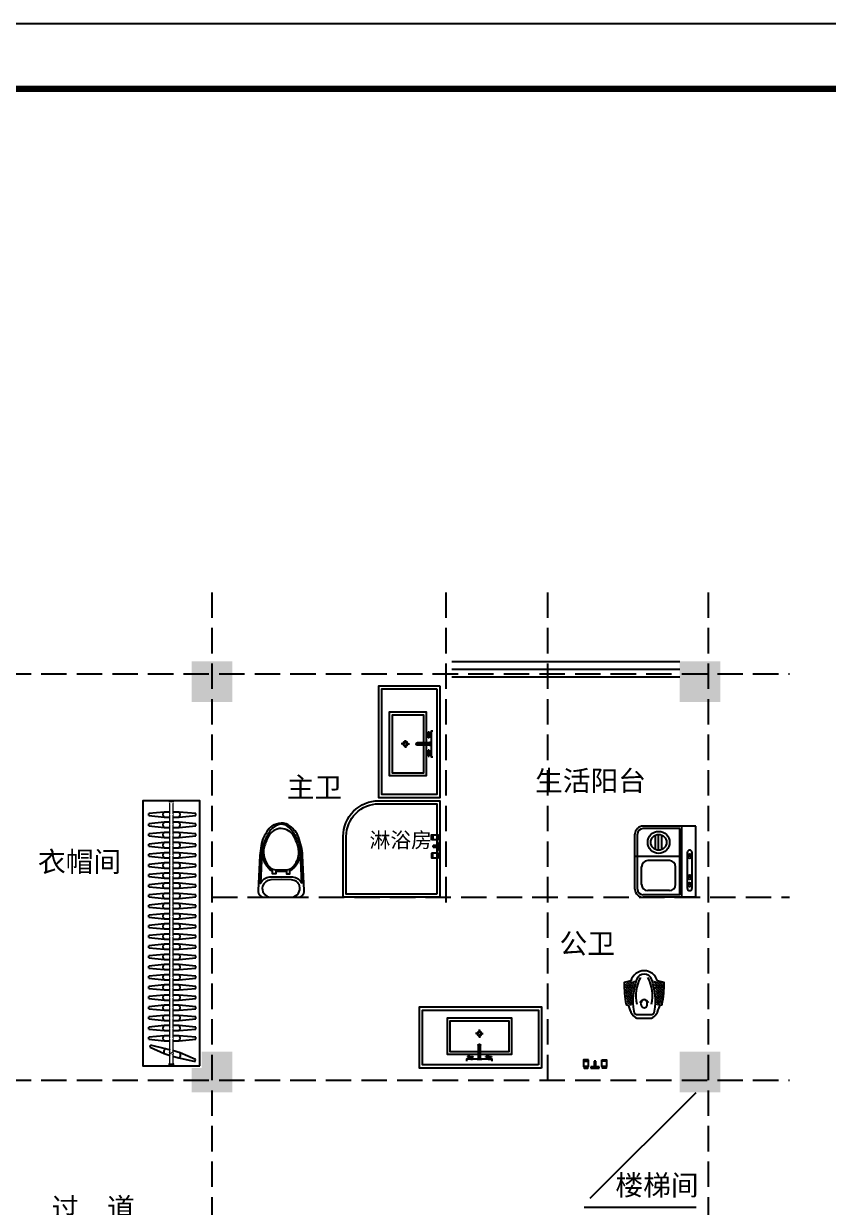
# Model space of a CAD drawing. Header units: millimetres. Extents: x -807114 to 558292, y -468455 to -61603.
# Drawn here: x -197358 to -189445, y -239333 to -227687 of the extents above; entities that cross this region are included whole.
import ezdxf

# ---------------------------------------------------------------- set-up
doc = ezdxf.new("R2010")
doc.units = ezdxf.units.MM
doc.header["$LTSCALE"] = 1000
doc.linetypes.add('DASH', pattern=[0.35, 0.25, -0.1])
for name, color, linetype in [('FF-FIXT', 31, 'Continuous'), ('FF-洁具', 31, 'Continuous'), ('KL截面', 30, 'Continuous'), ('P-UN-FUR_i-固定家私', 45, 'Continuous'), ('PUB_TITLE', 4, 'Continuous'), ('建-楼梯', 2, 'Continuous'), ('建-轴', 1, 'Continuous')]:
    doc.layers.add(name, color=color, linetype=linetype)
doc.styles.add('D', font='simhei.ttf', dxfattribs={"width": 0.75, "height": 7})

# ---------------------------------------------------------------- blocks, each defined once
blk = doc.blocks.new('做成ACAD TuKuai0197')
at = {"linetype": 'Continuous'}
for p, q in [((0, -40), (0, 40)), ((0, 40), (12, 40)), ((12, 40), (12, -40)), ((12, 8), (66, 8)), ((12, -8), (12, 8)), ((66, -8), (66, 8)), ((66, 8), (66, -8)), ((69, 113), (69, 66)), ((12, -40), (0, -40)), ((66, -8), (12, -8)), ((69, -113), (69, -66))]:
    blk.add_line(p, q, dxfattribs=at)
for points in [[(16, 108), (0, 108), (0, 72), (16, 72)], [(80, 66), (80, 113), (16, 113), (16, 66)], [(16, -108), (0, -108), (0, -72), (16, -72)], [(80, -66), (80, -113), (16, -113), (16, -66)]]:
    blk.add_lwpolyline(points, close=True, dxfattribs=at)
blk = doc.blocks.new('A$C1C081837')
at = {"color": 35}
for p, q in [((-27, 115), (-27, 142)), ((-27, 142), (-17, 142)), ((-17, 115), (-17, 142)), ((-280, 10), (-320, 10)), ((-275, 15), (-275, 52)), ((-275, 5), (-275, -32)), ((-270, 10), (-230, 10)), ((-132, 20), (-152, 20)), ((-132, 22), (-146, 22)), ((-132, -3), (-132, 22)), ((-131, 21), (-132, 21)), ((0, 22), (-131, 22)), ((-131, -3), (-131, 22)), ((0, 20), (-131, 20)), ((0, 0), (-131, 0)), ((-27, 115), (-27, 78)), ((-17, 78), (-27, 78)), ((-17, 115), (1, 115)), ((-17, 105), (1, 105)), ((-17, 105), (-17, 78)), ((0, 35), (0, -15)), ((0, 35), (5, 35)), ((5, 35), (5, -15)), ((-132, 0), (-152, 0)), ((-132, -3), (-146, -3)), ((-131, -2), (-132, -2)), ((0, -3), (-131, -3)), ((-27, -95), (-27, -58)), ((-17, -58), (-27, -58)), ((-27, -95), (-27, -122)), ((-27, -122), (-17, -122)), ((-17, -85), (-17, -58)), ((-17, -85), (1, -85)), ((-17, -95), (1, -95)), ((-17, -95), (-17, -122)), ((0, -15), (5, -15))]:
    blk.add_line(p, q, dxfattribs=at)
blk.add_lwpolyline([(-47, 22), (-47, 360), (-447, 360), (-447, -340), (-47, -340), (-47, -3)])
for points in [[(-77, 22), (-77, 330), (-417, 330), (-417, -310), (-77, -310), (-77, -3)], [(5, 105), (5, 135), (1, 135), (1, 115)], [(24, -130), (5, -130), (5, 150), (24, 150)], [(5, 105), (5, 105), (5, 85), (1, 85), (1, 115)], [(5, -85), (5, -85), (5, -65), (1, -65), (1, -95)], [(5, -85), (5, -115), (1, -115), (1, -95)]]:
    blk.add_lwpolyline(points, dxfattribs=at)
at = {"color": 35, "const_width": 0.84}
blk.add_lwpolyline([(-275, 10, 1), (-274, 10, 1)], format="xyb", close=True, dxfattribs=at)
at = {"color": 35}
blk.add_circle((-275, 10), 25.2, dxfattribs=at)
blk.add_arc((-146, 10), 12.5, 90.0022, 270.0022, dxfattribs=at)
blk = doc.blocks.new('马桶A')
at = {"color": 35, "linetype": 'ByBlock'}
blk.add_line((53, 109), (-53, 109), dxfattribs=at)
at = {"color": 0, "linetype": 'Continuous'}
blk.add_lwpolyline([(227, 298, 0.431726), (163, 365), (-163, 365, 0.431435), (-227, 298), (-211, -47, 0.05293), (-197, -139, 0.015625), (-170, -228, 0.092508), (-137, -287, 0.041886), (-90, -335, 0.199313), (0, -365, 0.124065), (90, -335, 0.122705), (141, -281, 0.00916), (169, -230, 0.093585), (196, -140, -0.024039), (211, -47)], format="xyb", close=True, dxfattribs=at)
at = {"color": 35}
for points in [[(-101, 194), (0, 190), (101, 194, 0.31346), (183, 257, 0.214355), (170, 326, 0.233297), (103, 365), (-107, 365, 0.214741), (-170, 326, 0.214469), (-182, 253, 0.149897), (-150, 211, 0.149897), (-101, 194)], [(-204, 229), (-189, -72, 0.039846), (-181, -133, 0.096207), (-126, -263, 0.060028), (-69, -329, 0.204422), (0, -353, 0.133941), (69, -329, 0.129163), (125, -263, -0.000598), (157, -200, 0.056687), (181, -133, 0.051135), (189, -72), (204, 229, -0.272391), (111, 165), (-111, 165, -0.270676), (-204, 229)], [(107, 73, 0.09365), (83, 89, 0.098915), (54, 95), (-55, 95, 0.096282), (-83, 89, 0.096282), (-108, 73, 0.05557), (-140, 34, 0.05557), (-163, -11, 0.092989), (-174, -76, 0.063501), (-167, -129, 0.057856), (-124, -235, 0.268831), (0, -311, 0.294074), (124, -235, 0.034416), (167, -129, 0.087024), (174, -76, 0.134611), (140, 34, 0.061058), (107, 73)]]:
    blk.add_lwpolyline(points, format="xyb", close=True, dxfattribs=at)
at = {"color": 35, "linetype": 'ByBlock'}
for points in [[(-53, 95), (-53, 136), (-87, 136), (-87, 88)], [(53, 95), (53, 136), (86, 136), (86, 88)]]:
    blk.add_lwpolyline(points, dxfattribs=at)
for centre, start, end in [((52, -92), 124.5259, 171.7782), ((-52, -92), 8.2064, 55.4741)]:
    blk.add_arc(centre, 244, start, end, dxfattribs=at)
blk = doc.blocks.new('*U9318')
at = {"ltscale": 750}
blk.add_wipeout([(0, 0), (2650, 0), (2650, 600), (0, 600)], dxfattribs=at)
at = {"color": 8}
for p, q in [((205, 509), (225, 504)), ((283, 522), (268, 372)), ((283, 522), (303, 522)), ((318, 372), (303, 522)), ((383, 522), (368, 372)), ((383, 522), (403, 522)), ((418, 372), (403, 522)), ((483, 522), (468, 372)), ((483, 522), (503, 522)), ((518, 372), (503, 522)), ((583, 522), (568, 372)), ((583, 522), (603, 522)), ((618, 372), (603, 522)), ((683, 522), (668, 372)), ((683, 522), (703, 522)), ((718, 372), (703, 522)), ((783, 522), (768, 372)), ((783, 522), (803, 522)), ((818, 372), (803, 522)), ((883, 522), (868, 372)), ((883, 522), (903, 522)), ((918, 372), (903, 522)), ((983, 522), (968, 372)), ((983, 522), (1003, 522)), ((1018, 372), (1003, 522)), ((1083, 522), (1068, 372)), ((1083, 522), (1103, 522)), ((1118, 372), (1103, 522)), ((1183, 522), (1168, 372)), ((1183, 522), (1203, 522)), ((1218, 372), (1203, 522)), ((1283, 522), (1268, 372)), ((1283, 522), (1303, 522)), ((1318, 372), (1303, 522)), ((1383, 522), (1368, 372)), ((1383, 522), (1403, 522)), ((1418, 372), (1403, 522)), ((1483, 522), (1468, 372)), ((1483, 522), (1503, 522)), ((1518, 372), (1503, 522)), ((1583, 522), (1568, 372)), ((1583, 522), (1603, 522)), ((1618, 372), (1603, 522)), ((1683, 522), (1668, 372)), ((1683, 522), (1703, 522)), ((1718, 372), (1703, 522)), ((1783, 522), (1768, 372)), ((1783, 522), (1803, 522)), ((1818, 372), (1803, 522)), ((1883, 522), (1868, 372)), ((1883, 522), (1903, 522)), ((1918, 372), (1903, 522)), ((1983, 522), (1968, 372)), ((1983, 522), (2003, 522)), ((2018, 372), (2003, 522)), ((2083, 522), (2068, 372)), ((2083, 522), (2103, 522)), ((2118, 372), (2103, 522)), ((2183, 522), (2168, 372)), ((2183, 522), (2203, 522)), ((2218, 372), (2203, 522)), ((2283, 522), (2268, 372)), ((2283, 522), (2303, 522)), ((2318, 372), (2303, 522)), ((2383, 522), (2368, 372)), ((2383, 522), (2403, 522)), ((2418, 372), (2403, 522)), ((2483, 522), (2468, 372)), ((2483, 522), (2503, 522)), ((2518, 372), (2503, 522)), ((26, 325), (20, 325)), ((26, 325), (20, 325)), ((20, 275), (20, 325)), ((26, 275), (20, 275)), ((26, 275), (20, 275)), ((26, 275), (26, 325)), ((26, 275), (26, 325)), ((45, 286), (45, 314)), ((45, 286), (45, 314)), ((83, 61), (148, 213)), ((268, 222), (283, 58)), ((303, 58), (318, 222)), ((368, 222), (383, 58)), ((403, 58), (418, 222)), ((468, 222), (483, 58)), ((503, 58), (518, 222)), ((568, 222), (583, 58)), ((603, 58), (618, 222)), ((668, 222), (683, 58)), ((703, 58), (718, 222)), ((768, 222), (783, 58)), ((803, 58), (818, 222)), ((868, 222), (883, 58)), ((903, 58), (918, 222)), ((968, 222), (983, 58)), ((1003, 58), (1018, 222)), ((1068, 222), (1083, 58)), ((1103, 58), (1118, 222)), ((1168, 222), (1183, 58)), ((1203, 58), (1218, 222)), ((1268, 222), (1283, 58)), ((1303, 58), (1318, 222)), ((1368, 222), (1383, 58)), ((1403, 58), (1418, 222)), ((1468, 222), (1483, 58)), ((1503, 58), (1518, 222)), ((1568, 222), (1583, 58)), ((1603, 58), (1618, 222)), ((1668, 222), (1683, 58)), ((1703, 58), (1718, 222)), ((1768, 222), (1783, 58)), ((1803, 58), (1818, 222)), ((1868, 222), (1883, 58)), ((1903, 58), (1918, 222)), ((1968, 222), (1983, 58)), ((2003, 58), (2018, 222)), ((2068, 222), (2083, 58)), ((2103, 58), (2118, 222)), ((2168, 222), (2183, 58)), ((2203, 58), (2218, 222)), ((2268, 222), (2283, 58)), ((2303, 58), (2318, 222)), ((2368, 222), (2383, 58)), ((2403, 58), (2418, 222)), ((2468, 222), (2483, 58)), ((2503, 58), (2518, 222)), ((64, 67), (83, 61)), ((283, 58), (303, 58)), ((383, 58), (403, 58)), ((483, 58), (503, 58)), ((583, 58), (603, 58)), ((683, 58), (703, 58)), ((783, 58), (803, 58)), ((883, 58), (903, 58)), ((983, 58), (1003, 58)), ((1083, 58), (1103, 58)), ((1183, 58), (1203, 58)), ((1283, 58), (1303, 58)), ((1383, 58), (1403, 58)), ((1483, 58), (1503, 58)), ((1583, 58), (1603, 58)), ((1683, 58), (1703, 58)), ((1783, 58), (1803, 58)), ((1883, 58), (1903, 58)), ((1983, 58), (2003, 58)), ((2083, 58), (2103, 58)), ((2183, 58), (2203, 58)), ((2283, 58), (2303, 58)), ((2383, 58), (2403, 58)), ((2483, 58), (2503, 58))]:
    blk.add_line(p, q, dxfattribs=at)
at = {"color": 8, "ltscale": 750}
for points in [[(20, 20), (2630, 20), (2630, 580), (20, 580)], [(45, 310), (2605, 310), (2605, 290), (45, 290)]]:
    blk.add_lwpolyline(points, close=True, dxfattribs=at)
at = {"color": 250}
for centre, start, end in [((293, 346), 46.3972, 133.6028), ((393, 346), 46.3972, 133.6028), ((493, 346), 46.3972, 133.6028), ((593, 346), 46.3972, 133.6028), ((693, 346), 46.3972, 133.6028), ((793, 346), 46.3972, 133.6028), ((893, 346), 46.3972, 133.6028), ((993, 346), 46.3972, 133.6028), ((1093, 346), 46.3972, 133.6028), ((1193, 346), 46.3972, 133.6028), ((1293, 346), 46.3972, 133.6028), ((1393, 346), 46.3972, 133.6028), ((1493, 346), 46.3972, 133.6028), ((1593, 346), 46.3972, 133.6028), ((1693, 346), 46.3972, 133.6028), ((1793, 346), 46.3972, 133.6028), ((1893, 346), 46.3972, 133.6028), ((1993, 346), 46.3972, 133.6028), ((2093, 346), 46.3972, 133.6028), ((2193, 346), 46.3972, 133.6028), ((2293, 346), 46.3972, 133.6028), ((2393, 346), 46.3972, 133.6028), ((2493, 346), 46.3972, 133.6028), ((293, 249), 226.3972, 313.6028), ((393, 249), 226.3972, 313.6028), ((493, 249), 226.3972, 313.6028), ((593, 249), 226.3972, 313.6028), ((693, 249), 226.3972, 313.6028), ((793, 249), 226.3972, 313.6028), ((893, 249), 226.3972, 313.6028), ((993, 249), 226.3972, 313.6028), ((1093, 249), 226.3972, 313.6028), ((1193, 249), 226.3972, 313.6028), ((1293, 249), 226.3972, 313.6028), ((1393, 249), 226.3972, 313.6028), ((1493, 249), 226.3972, 313.6028), ((1593, 249), 226.3972, 313.6028), ((1693, 249), 226.3972, 313.6028), ((1793, 249), 226.3972, 313.6028), ((1893, 249), 226.3972, 313.6028), ((1993, 249), 226.3972, 313.6028), ((2093, 249), 226.3972, 313.6028), ((2193, 249), 226.3972, 313.6028), ((2293, 249), 226.3972, 313.6028), ((2393, 249), 226.3972, 313.6028), ((2493, 249), 226.3972, 313.6028)]:
    blk.add_arc(centre, 36.3, start, end, dxfattribs=at)
at = {"color": 8}
for centre, start, end in [((45, 336), 209.9156, 269.9473), ((45, 336), 209.9156, 269.9473), ((45, 264), 90.0527, 150.0844), ((45, 264), 90.0527, 150.0844)]:
    blk.add_arc(centre, 21.9, start, end, dxfattribs=at)
at = {"color": 8, "ltscale": 750}
blk.add_wipeout([(45, 310), (2605, 310), (2605, 290), (45, 290)], dxfattribs=at)
at = {"color": 8}
for p, q in [((268, 372), (268, 310)), ((318, 310), (318, 372)), ((368, 372), (368, 310)), ((418, 310), (418, 372)), ((468, 372), (468, 310)), ((518, 310), (518, 372)), ((568, 372), (568, 310)), ((618, 310), (618, 372)), ((668, 372), (668, 310)), ((718, 310), (718, 372)), ((768, 372), (768, 310)), ((818, 310), (818, 372)), ((868, 372), (868, 310)), ((918, 310), (918, 372)), ((968, 372), (968, 310)), ((1018, 310), (1018, 372)), ((1068, 372), (1068, 310)), ((1118, 310), (1118, 372)), ((1168, 372), (1168, 310)), ((1218, 310), (1218, 372)), ((1268, 372), (1268, 310)), ((1318, 310), (1318, 372)), ((1368, 372), (1368, 310)), ((1418, 310), (1418, 372)), ((1468, 372), (1468, 310)), ((1518, 310), (1518, 372)), ((1568, 372), (1568, 310)), ((1618, 310), (1618, 372)), ((1668, 372), (1668, 310)), ((1718, 310), (1718, 372)), ((1768, 372), (1768, 310)), ((1818, 310), (1818, 372)), ((1868, 372), (1868, 310)), ((1918, 310), (1918, 372)), ((1968, 372), (1968, 310)), ((2018, 310), (2018, 372)), ((2068, 372), (2068, 310)), ((2118, 310), (2118, 372)), ((2168, 372), (2168, 310)), ((2218, 310), (2218, 372)), ((2268, 372), (2268, 310)), ((2318, 310), (2318, 372)), ((2368, 372), (2368, 310)), ((2418, 310), (2418, 372)), ((2468, 372), (2468, 310)), ((2518, 310), (2518, 372)), ((268, 290), (268, 222)), ((318, 222), (318, 290)), ((368, 290), (368, 222)), ((418, 222), (418, 290)), ((468, 290), (468, 222)), ((518, 222), (518, 290)), ((568, 290), (568, 222)), ((618, 222), (618, 290)), ((668, 290), (668, 222)), ((718, 222), (718, 290)), ((768, 290), (768, 222)), ((818, 222), (818, 290)), ((868, 290), (868, 222)), ((918, 222), (918, 290)), ((968, 290), (968, 222)), ((1018, 222), (1018, 290)), ((1068, 290), (1068, 222)), ((1118, 222), (1118, 290)), ((1168, 290), (1168, 222)), ((1218, 222), (1218, 290)), ((1268, 290), (1268, 222)), ((1318, 222), (1318, 290)), ((1368, 290), (1368, 222)), ((1418, 222), (1418, 290)), ((1468, 290), (1468, 222)), ((1518, 222), (1518, 290)), ((1568, 290), (1568, 222)), ((1618, 222), (1618, 290)), ((1668, 290), (1668, 222)), ((1718, 222), (1718, 290)), ((1768, 290), (1768, 222)), ((1818, 222), (1818, 290)), ((1868, 290), (1868, 222)), ((1918, 222), (1918, 290)), ((1968, 290), (1968, 222)), ((2018, 222), (2018, 290)), ((2068, 290), (2068, 222)), ((2118, 222), (2118, 290)), ((2168, 290), (2168, 222)), ((2218, 222), (2218, 290)), ((2268, 290), (2268, 222)), ((2318, 222), (2318, 290)), ((2368, 290), (2368, 222)), ((2418, 222), (2418, 290)), ((2468, 290), (2468, 222)), ((2518, 222), (2518, 290))]:
    blk.add_line(p, q, dxfattribs=at)
at = {"color": 8, "ltscale": 750}
blk.add_lwpolyline([(148, 310), (149, 313), (150, 314), (150, 314), (150, 314), (151, 314), (151, 314), (152, 314), (152, 314), (152, 314), (153, 314), (153, 314), (153, 314), (153, 314), (154, 313), (154, 313), (154, 313), (154, 312), (154, 312), (154, 312), (154, 312), (144, 286), (144, 286), (144, 286), (143, 286), (143, 285), (143, 285), (143, 285), (143, 285), (143, 285), (143, 285), (142, 285), (142, 285), (142, 285), (142, 285), (141, 285), (141, 285), (141, 285), (141, 285), (141, 285), (140, 285), (140, 285), (140, 285), (140, 285), (140, 286), (140, 286), (140, 286), (140, 286), (140, 286), (140, 286), (139, 286), (139, 287), (139, 287), (139, 287), (139, 287), (139, 287), (139, 287), (139, 288), (139, 288), (139, 288)], close=True, dxfattribs=at)
at = {"color": 8}
blk.add_wipeout([(2605, 314), (2605, 286), (2607, 286), (2608, 285), (2610, 285), (2612, 284), (2614, 284), (2616, 283), (2617, 282), (2618, 281), (2620, 280), (2621, 279), (2622, 278), (2623, 277), (2624, 275), (2630, 275), (2630, 325), (2624, 325), (2623, 324), (2623, 323), (2623, 323), (2623, 322), (2622, 322), (2622, 322), (2622, 321), (2621, 321), (2621, 320), (2620, 320), (2620, 320), (2619, 319), (2619, 319), (2618, 318), (2617, 317), (2617, 317), (2616, 317), (2615, 316), (2615, 316), (2614, 315), (2612, 315), (2612, 315), (2611, 314), (2610, 314), (2609, 314), (2607, 314), (2606, 314), (2606, 314), (2605, 314), (2605, 286)], dxfattribs=at)
for p, q in [((2624, 325), (2630, 325)), ((2624, 325), (2630, 325)), ((2624, 325), (2624, 275)), ((2624, 275), (2630, 275)), ((2624, 275), (2630, 275)), ((2630, 275), (2630, 325))]:
    blk.add_line(p, q, dxfattribs=at)
at = {"color": 8, "ltscale": 750}
for points in [[(148, 310), (149, 313), (150, 314), (150, 314), (150, 314), (151, 314), (151, 314), (152, 314), (152, 314), (152, 314), (153, 314), (153, 314), (153, 314), (153, 314), (154, 313), (154, 313), (154, 313), (154, 312), (154, 312), (154, 312), (154, 312), (144, 286), (144, 286), (144, 286), (143, 286), (143, 285), (143, 285), (143, 285), (143, 285), (143, 285), (143, 285), (142, 285), (142, 285), (142, 285), (142, 285), (141, 285), (141, 285), (141, 285), (141, 285), (141, 285), (140, 285), (140, 285), (140, 285), (140, 285), (140, 286), (140, 286), (140, 286), (140, 286), (140, 286), (140, 286), (139, 286), (139, 287), (139, 287), (139, 287), (139, 287), (139, 287), (139, 287), (139, 288), (139, 288), (139, 288)], [(290, 310), (290, 313), (290, 314), (291, 314), (291, 315), (291, 315), (291, 315), (292, 315), (292, 315), (292, 315), (293, 315), (293, 315), (293, 315), (294, 315), (294, 315), (294, 315), (294, 315), (295, 314), (295, 314), (295, 314), (295, 313), (295, 286), (295, 286), (295, 286), (295, 285), (295, 285), (295, 285), (295, 285), (294, 285), (294, 285), (294, 285), (294, 284), (294, 284), (293, 284), (293, 284), (293, 284), (293, 284), (293, 284), (292, 284), (292, 284), (292, 284), (292, 284), (292, 284), (292, 284), (292, 284), (291, 284), (291, 284), (291, 284), (291, 285), (291, 285), (291, 285), (291, 285), (291, 285), (290, 285), (290, 285), (290, 285), (290, 286), (290, 286), (290, 286), (290, 286)], [(390, 310), (390, 313), (390, 314), (391, 314), (391, 315), (391, 315), (391, 315), (392, 315), (392, 315), (392, 315), (393, 315), (393, 315), (393, 315), (394, 315), (394, 315), (394, 315), (394, 315), (395, 314), (395, 314), (395, 314), (395, 313), (395, 286), (395, 286), (395, 286), (395, 285), (395, 285), (395, 285), (395, 285), (394, 285), (394, 285), (394, 285), (394, 284), (394, 284), (393, 284), (393, 284), (393, 284), (393, 284), (393, 284), (392, 284), (392, 284), (392, 284), (392, 284), (392, 284), (392, 284), (392, 284), (391, 284), (391, 284), (391, 284), (391, 285), (391, 285), (391, 285), (391, 285), (391, 285), (390, 285), (390, 285), (390, 285), (390, 286), (390, 286), (390, 286), (390, 286)], [(490, 310), (490, 313), (490, 314), (491, 314), (491, 315), (491, 315), (491, 315), (492, 315), (492, 315), (492, 315), (493, 315), (493, 315), (493, 315), (494, 315), (494, 315), (494, 315), (494, 315), (495, 314), (495, 314), (495, 314), (495, 313), (495, 286), (495, 286), (495, 286), (495, 285), (495, 285), (495, 285), (495, 285), (494, 285), (494, 285), (494, 285), (494, 284), (494, 284), (493, 284), (493, 284), (493, 284), (493, 284), (493, 284), (492, 284), (492, 284), (492, 284), (492, 284), (492, 284), (492, 284), (492, 284), (491, 284), (491, 284), (491, 284), (491, 285), (491, 285), (491, 285), (491, 285), (491, 285), (490, 285), (490, 285), (490, 285), (490, 286), (490, 286), (490, 286), (490, 286)], [(590, 310), (590, 313), (590, 314), (591, 314), (591, 315), (591, 315), (591, 315), (592, 315), (592, 315), (592, 315), (593, 315), (593, 315), (593, 315), (594, 315), (594, 315), (594, 315), (594, 315), (595, 314), (595, 314), (595, 314), (595, 313), (595, 286), (595, 286), (595, 286), (595, 285), (595, 285), (595, 285), (595, 285), (594, 285), (594, 285), (594, 285), (594, 284), (594, 284), (593, 284), (593, 284), (593, 284), (593, 284), (593, 284), (592, 284), (592, 284), (592, 284), (592, 284), (592, 284), (592, 284), (592, 284), (591, 284), (591, 284), (591, 284), (591, 285), (591, 285), (591, 285), (591, 285), (591, 285), (590, 285), (590, 285), (590, 285), (590, 286), (590, 286), (590, 286), (590, 286)], [(690, 310), (690, 313), (690, 314), (691, 314), (691, 315), (691, 315), (691, 315), (692, 315), (692, 315), (692, 315), (693, 315), (693, 315), (693, 315), (694, 315), (694, 315), (694, 315), (694, 315), (695, 314), (695, 314), (695, 314), (695, 313), (695, 286), (695, 286), (695, 286), (695, 285), (695, 285), (695, 285), (695, 285), (694, 285), (694, 285), (694, 285), (694, 284), (694, 284), (693, 284), (693, 284), (693, 284), (693, 284), (693, 284), (692, 284), (692, 284), (692, 284), (692, 284), (692, 284), (692, 284), (692, 284), (691, 284), (691, 284), (691, 284), (691, 285), (691, 285), (691, 285), (691, 285), (691, 285), (690, 285), (690, 285), (690, 285), (690, 286), (690, 286), (690, 286), (690, 286)], [(790, 310), (790, 313), (790, 314), (791, 314), (791, 315), (791, 315), (791, 315), (792, 315), (792, 315), (792, 315), (793, 315), (793, 315), (793, 315), (794, 315), (794, 315), (794, 315), (794, 315), (795, 314), (795, 314), (795, 314), (795, 313), (795, 286), (795, 286), (795, 286), (795, 285), (795, 285), (795, 285), (795, 285), (794, 285), (794, 285), (794, 285), (794, 284), (794, 284), (793, 284), (793, 284), (793, 284), (793, 284), (793, 284), (792, 284), (792, 284), (792, 284), (792, 284), (792, 284), (792, 284), (792, 284), (791, 284), (791, 284), (791, 284), (791, 285), (791, 285), (791, 285), (791, 285), (791, 285), (790, 285), (790, 285), (790, 285), (790, 286), (790, 286), (790, 286), (790, 286)], [(890, 310), (890, 313), (890, 314), (891, 314), (891, 315), (891, 315), (891, 315), (892, 315), (892, 315), (892, 315), (893, 315), (893, 315), (893, 315), (894, 315), (894, 315), (894, 315), (894, 315), (895, 314), (895, 314), (895, 314), (895, 313), (895, 286), (895, 286), (895, 286), (895, 285), (895, 285), (895, 285), (895, 285), (894, 285), (894, 285), (894, 285), (894, 284), (894, 284), (893, 284), (893, 284), (893, 284), (893, 284), (893, 284), (892, 284), (892, 284), (892, 284), (892, 284), (892, 284), (892, 284), (892, 284), (891, 284), (891, 284), (891, 284), (891, 285), (891, 285), (891, 285), (891, 285), (891, 285), (890, 285), (890, 285), (890, 285), (890, 286), (890, 286), (890, 286), (890, 286)], [(990, 310), (990, 313), (990, 314), (991, 314), (991, 315), (991, 315), (991, 315), (992, 315), (992, 315), (992, 315), (993, 315), (993, 315), (993, 315), (994, 315), (994, 315), (994, 315), (994, 315), (995, 314), (995, 314), (995, 314), (995, 313), (995, 286), (995, 286), (995, 286), (995, 285), (995, 285), (995, 285), (995, 285), (994, 285), (994, 285), (994, 285), (994, 284), (994, 284), (993, 284), (993, 284), (993, 284), (993, 284), (993, 284), (992, 284), (992, 284), (992, 284), (992, 284), (992, 284), (992, 284), (992, 284), (991, 284), (991, 284), (991, 284), (991, 285), (991, 285), (991, 285), (991, 285), (991, 285), (990, 285), (990, 285), (990, 285), (990, 286), (990, 286), (990, 286), (990, 286)], [(1090, 310), (1090, 313), (1090, 314), (1091, 314), (1091, 315), (1091, 315), (1091, 315), (1092, 315), (1092, 315), (1092, 315), (1093, 315), (1093, 315), (1093, 315), (1094, 315), (1094, 315), (1094, 315), (1094, 315), (1095, 314), (1095, 314), (1095, 314), (1095, 313), (1095, 286), (1095, 286), (1095, 286), (1095, 285), (1095, 285), (1095, 285), (1095, 285), (1094, 285), (1094, 285), (1094, 285), (1094, 284), (1094, 284), (1093, 284), (1093, 284), (1093, 284), (1093, 284), (1093, 284), (1092, 284), (1092, 284), (1092, 284), (1092, 284), (1092, 284), (1092, 284), (1092, 284), (1091, 284), (1091, 284), (1091, 284), (1091, 285), (1091, 285), (1091, 285), (1091, 285), (1091, 285), (1090, 285), (1090, 285), (1090, 285), (1090, 286), (1090, 286), (1090, 286), (1090, 286)], [(1190, 310), (1190, 313), (1190, 314), (1191, 314), (1191, 315), (1191, 315), (1191, 315), (1192, 315), (1192, 315), (1192, 315), (1193, 315), (1193, 315), (1193, 315), (1194, 315), (1194, 315), (1194, 315), (1194, 315), (1195, 314), (1195, 314), (1195, 314), (1195, 313), (1195, 286), (1195, 286), (1195, 286), (1195, 285), (1195, 285), (1195, 285), (1195, 285), (1194, 285), (1194, 285), (1194, 285), (1194, 284), (1194, 284), (1193, 284), (1193, 284), (1193, 284), (1193, 284), (1193, 284), (1192, 284), (1192, 284), (1192, 284), (1192, 284), (1192, 284), (1192, 284), (1192, 284), (1191, 284), (1191, 284), (1191, 284), (1191, 285), (1191, 285), (1191, 285), (1191, 285), (1191, 285), (1190, 285), (1190, 285), (1190, 285), (1190, 286), (1190, 286), (1190, 286), (1190, 286)], [(1290, 310), (1290, 313), (1290, 314), (1291, 314), (1291, 315), (1291, 315), (1291, 315), (1292, 315), (1292, 315), (1292, 315), (1293, 315), (1293, 315), (1293, 315), (1294, 315), (1294, 315), (1294, 315), (1294, 315), (1295, 314), (1295, 314), (1295, 314), (1295, 313), (1295, 286), (1295, 286), (1295, 286), (1295, 285), (1295, 285), (1295, 285), (1295, 285), (1294, 285), (1294, 285), (1294, 285), (1294, 284), (1294, 284), (1293, 284), (1293, 284), (1293, 284), (1293, 284), (1293, 284), (1292, 284), (1292, 284), (1292, 284), (1292, 284), (1292, 284), (1292, 284), (1292, 284), (1291, 284), (1291, 284), (1291, 284), (1291, 285), (1291, 285), (1291, 285), (1291, 285), (1291, 285), (1290, 285), (1290, 285), (1290, 285), (1290, 286), (1290, 286), (1290, 286), (1290, 286)], [(1390, 310), (1390, 313), (1390, 314), (1391, 314), (1391, 315), (1391, 315), (1391, 315), (1392, 315), (1392, 315), (1392, 315), (1393, 315), (1393, 315), (1393, 315), (1394, 315), (1394, 315), (1394, 315), (1394, 315), (1395, 314), (1395, 314), (1395, 314), (1395, 313), (1395, 286), (1395, 286), (1395, 286), (1395, 285), (1395, 285), (1395, 285), (1395, 285), (1394, 285), (1394, 285), (1394, 285), (1394, 284), (1394, 284), (1393, 284), (1393, 284), (1393, 284), (1393, 284), (1393, 284), (1392, 284), (1392, 284), (1392, 284), (1392, 284), (1392, 284), (1392, 284), (1392, 284), (1391, 284), (1391, 284), (1391, 284), (1391, 285), (1391, 285), (1391, 285), (1391, 285), (1391, 285), (1390, 285), (1390, 285), (1390, 285), (1390, 286), (1390, 286), (1390, 286), (1390, 286)], [(1490, 310), (1490, 313), (1490, 314), (1491, 314), (1491, 315), (1491, 315), (1491, 315), (1492, 315), (1492, 315), (1492, 315), (1493, 315), (1493, 315), (1493, 315), (1494, 315), (1494, 315), (1494, 315), (1494, 315), (1495, 314), (1495, 314), (1495, 314), (1495, 313), (1495, 286), (1495, 286), (1495, 286), (1495, 285), (1495, 285), (1495, 285), (1495, 285), (1494, 285), (1494, 285), (1494, 285), (1494, 284), (1494, 284), (1493, 284), (1493, 284), (1493, 284), (1493, 284), (1493, 284), (1492, 284), (1492, 284), (1492, 284), (1492, 284), (1492, 284), (1492, 284), (1492, 284), (1491, 284), (1491, 284), (1491, 284), (1491, 285), (1491, 285), (1491, 285), (1491, 285), (1491, 285), (1490, 285), (1490, 285), (1490, 285), (1490, 286), (1490, 286), (1490, 286), (1490, 286)], [(1590, 310), (1590, 313), (1590, 314), (1591, 314), (1591, 315), (1591, 315), (1591, 315), (1592, 315), (1592, 315), (1592, 315), (1593, 315), (1593, 315), (1593, 315), (1594, 315), (1594, 315), (1594, 315), (1594, 315), (1595, 314), (1595, 314), (1595, 314), (1595, 313), (1595, 286), (1595, 286), (1595, 286), (1595, 285), (1595, 285), (1595, 285), (1595, 285), (1594, 285), (1594, 285), (1594, 285), (1594, 284), (1594, 284), (1593, 284), (1593, 284), (1593, 284), (1593, 284), (1593, 284), (1592, 284), (1592, 284), (1592, 284), (1592, 284), (1592, 284), (1592, 284), (1592, 284), (1591, 284), (1591, 284), (1591, 284), (1591, 285), (1591, 285), (1591, 285), (1591, 285), (1591, 285), (1590, 285), (1590, 285), (1590, 285), (1590, 286), (1590, 286), (1590, 286), (1590, 286)], [(1690, 310), (1690, 313), (1690, 314), (1691, 314), (1691, 315), (1691, 315), (1691, 315), (1692, 315), (1692, 315), (1692, 315), (1693, 315), (1693, 315), (1693, 315), (1694, 315), (1694, 315), (1694, 315), (1694, 315), (1695, 314), (1695, 314), (1695, 314), (1695, 313), (1695, 286), (1695, 286), (1695, 286), (1695, 285), (1695, 285), (1695, 285), (1695, 285), (1694, 285), (1694, 285), (1694, 285), (1694, 284), (1694, 284), (1693, 284), (1693, 284), (1693, 284), (1693, 284), (1693, 284), (1692, 284), (1692, 284), (1692, 284), (1692, 284), (1692, 284), (1692, 284), (1692, 284), (1691, 284), (1691, 284), (1691, 284), (1691, 285), (1691, 285), (1691, 285), (1691, 285), (1691, 285), (1690, 285), (1690, 285), (1690, 285), (1690, 286), (1690, 286), (1690, 286), (1690, 286)], [(1790, 310), (1790, 313), (1790, 314), (1791, 314), (1791, 315), (1791, 315), (1791, 315), (1792, 315), (1792, 315), (1792, 315), (1793, 315), (1793, 315), (1793, 315), (1794, 315), (1794, 315), (1794, 315), (1794, 315), (1795, 314), (1795, 314), (1795, 314), (1795, 313), (1795, 286), (1795, 286), (1795, 286), (1795, 285), (1795, 285), (1795, 285), (1795, 285), (1794, 285), (1794, 285), (1794, 285), (1794, 284), (1794, 284), (1793, 284), (1793, 284), (1793, 284), (1793, 284), (1793, 284), (1792, 284), (1792, 284), (1792, 284), (1792, 284), (1792, 284), (1792, 284), (1792, 284), (1791, 284), (1791, 284), (1791, 284), (1791, 285), (1791, 285), (1791, 285), (1791, 285), (1791, 285), (1790, 285), (1790, 285), (1790, 285), (1790, 286), (1790, 286), (1790, 286), (1790, 286)], [(1890, 310), (1890, 313), (1890, 314), (1891, 314), (1891, 315), (1891, 315), (1891, 315), (1892, 315), (1892, 315), (1892, 315), (1893, 315), (1893, 315), (1893, 315), (1894, 315), (1894, 315), (1894, 315), (1894, 315), (1895, 314), (1895, 314), (1895, 314), (1895, 313), (1895, 286), (1895, 286), (1895, 286), (1895, 285), (1895, 285), (1895, 285), (1895, 285), (1894, 285), (1894, 285), (1894, 285), (1894, 284), (1894, 284), (1893, 284), (1893, 284), (1893, 284), (1893, 284), (1893, 284), (1892, 284), (1892, 284), (1892, 284), (1892, 284), (1892, 284), (1892, 284), (1892, 284), (1891, 284), (1891, 284), (1891, 284), (1891, 285), (1891, 285), (1891, 285), (1891, 285), (1891, 285), (1890, 285), (1890, 285), (1890, 285), (1890, 286), (1890, 286), (1890, 286), (1890, 286)], [(1990, 310), (1990, 313), (1990, 314), (1991, 314), (1991, 315), (1991, 315), (1991, 315), (1992, 315), (1992, 315), (1992, 315), (1993, 315), (1993, 315), (1993, 315), (1994, 315), (1994, 315), (1994, 315), (1994, 315), (1995, 314), (1995, 314), (1995, 314), (1995, 313), (1995, 286), (1995, 286), (1995, 286), (1995, 285), (1995, 285), (1995, 285), (1995, 285), (1994, 285), (1994, 285), (1994, 285), (1994, 284), (1994, 284), (1993, 284), (1993, 284), (1993, 284), (1993, 284), (1993, 284), (1992, 284), (1992, 284), (1992, 284), (1992, 284), (1992, 284), (1992, 284), (1992, 284), (1991, 284), (1991, 284), (1991, 284), (1991, 285), (1991, 285), (1991, 285), (1991, 285), (1991, 285), (1990, 285), (1990, 285), (1990, 285), (1990, 286), (1990, 286), (1990, 286), (1990, 286)], [(2090, 310), (2090, 313), (2090, 314), (2091, 314), (2091, 315), (2091, 315), (2091, 315), (2092, 315), (2092, 315), (2092, 315), (2093, 315), (2093, 315), (2093, 315), (2094, 315), (2094, 315), (2094, 315), (2094, 315), (2095, 314), (2095, 314), (2095, 314), (2095, 313), (2095, 286), (2095, 286), (2095, 286), (2095, 285), (2095, 285), (2095, 285), (2095, 285), (2094, 285), (2094, 285), (2094, 285), (2094, 284), (2094, 284), (2093, 284), (2093, 284), (2093, 284), (2093, 284), (2093, 284), (2092, 284), (2092, 284), (2092, 284), (2092, 284), (2092, 284), (2092, 284), (2092, 284), (2091, 284), (2091, 284), (2091, 284), (2091, 285), (2091, 285), (2091, 285), (2091, 285), (2091, 285), (2090, 285), (2090, 285), (2090, 285), (2090, 286), (2090, 286), (2090, 286), (2090, 286)], [(2190, 310), (2190, 313), (2190, 314), (2191, 314), (2191, 315), (2191, 315), (2191, 315), (2192, 315), (2192, 315), (2192, 315), (2193, 315), (2193, 315), (2193, 315), (2194, 315), (2194, 315), (2194, 315), (2194, 315), (2195, 314), (2195, 314), (2195, 314), (2195, 313), (2195, 286), (2195, 286), (2195, 286), (2195, 285), (2195, 285), (2195, 285), (2195, 285), (2194, 285), (2194, 285), (2194, 285), (2194, 284), (2194, 284), (2193, 284), (2193, 284), (2193, 284), (2193, 284), (2193, 284), (2192, 284), (2192, 284), (2192, 284), (2192, 284), (2192, 284), (2192, 284), (2192, 284), (2191, 284), (2191, 284), (2191, 284), (2191, 285), (2191, 285), (2191, 285), (2191, 285), (2191, 285), (2190, 285), (2190, 285), (2190, 285), (2190, 286), (2190, 286), (2190, 286), (2190, 286)], [(2290, 310), (2290, 313), (2290, 314), (2291, 314), (2291, 315), (2291, 315), (2291, 315), (2292, 315), (2292, 315), (2292, 315), (2293, 315), (2293, 315), (2293, 315), (2294, 315), (2294, 315), (2294, 315), (2294, 315), (2295, 314), (2295, 314), (2295, 314), (2295, 313), (2295, 286), (2295, 286), (2295, 286), (2295, 285), (2295, 285), (2295, 285), (2295, 285), (2294, 285), (2294, 285), (2294, 285), (2294, 284), (2294, 284), (2293, 284), (2293, 284), (2293, 284), (2293, 284), (2293, 284), (2292, 284), (2292, 284), (2292, 284), (2292, 284), (2292, 284), (2292, 284), (2292, 284), (2291, 284), (2291, 284), (2291, 284), (2291, 285), (2291, 285), (2291, 285), (2291, 285), (2291, 285), (2290, 285), (2290, 285), (2290, 285), (2290, 286), (2290, 286), (2290, 286), (2290, 286)], [(2390, 310), (2390, 313), (2390, 314), (2391, 314), (2391, 315), (2391, 315), (2391, 315), (2392, 315), (2392, 315), (2392, 315), (2393, 315), (2393, 315), (2393, 315), (2394, 315), (2394, 315), (2394, 315), (2394, 315), (2395, 314), (2395, 314), (2395, 314), (2395, 313), (2395, 286), (2395, 286), (2395, 286), (2395, 285), (2395, 285), (2395, 285), (2395, 285), (2394, 285), (2394, 285), (2394, 285), (2394, 284), (2394, 284), (2393, 284), (2393, 284), (2393, 284), (2393, 284), (2393, 284), (2392, 284), (2392, 284), (2392, 284), (2392, 284), (2392, 284), (2392, 284), (2392, 284), (2391, 284), (2391, 284), (2391, 284), (2391, 285), (2391, 285), (2391, 285), (2391, 285), (2391, 285), (2390, 285), (2390, 285), (2390, 285), (2390, 286), (2390, 286), (2390, 286), (2390, 286)], [(2490, 310), (2490, 313), (2490, 314), (2491, 314), (2491, 315), (2491, 315), (2491, 315), (2492, 315), (2492, 315), (2492, 315), (2493, 315), (2493, 315), (2493, 315), (2494, 315), (2494, 315), (2494, 315), (2494, 315), (2495, 314), (2495, 314), (2495, 314), (2495, 313), (2495, 286), (2495, 286), (2495, 286), (2495, 285), (2495, 285), (2495, 285), (2495, 285), (2494, 285), (2494, 285), (2494, 285), (2494, 284), (2494, 284), (2493, 284), (2493, 284), (2493, 284), (2493, 284), (2493, 284), (2492, 284), (2492, 284), (2492, 284), (2492, 284), (2492, 284), (2492, 284), (2492, 284), (2491, 284), (2491, 284), (2491, 284), (2491, 285), (2491, 285), (2491, 285), (2491, 285), (2491, 285), (2490, 285), (2490, 285), (2490, 285), (2490, 286), (2490, 286), (2490, 286), (2490, 286)]]:
    blk.add_wipeout(points, dxfattribs=at)
at = {"color": 8}
for p, q in [((205, 509), (142, 371)), ((190, 357), (225, 504)), ((142, 371), (124, 310)), ((176, 310), (190, 357)), ((118, 290), (100, 227)), ((148, 213), (171, 290)), ((100, 227), (64, 67))]:
    blk.add_line(p, q, dxfattribs=at)
at = {"color": 250}
for centre, start, end in [((159, 339), 29.9421, 117.1477), ((131, 245), 209.9421, 297.1477)]:
    blk.add_arc(centre, 36.3, start, end, dxfattribs=at)
blk = doc.blocks.new('做成ACAD TuKuai0352')
at = {"linetype": 'Continuous'}
for p, q in [((709, 728), (189, 728)), ((709, 28), (709, 728)), ((109, 108), (109, 648)), ((709, 28), (189, 28))]:
    blk.add_line(p, q, dxfattribs=at)
at = {"color": 35}
for p, q in [((549, 703), (189, 703)), ((549, 53), (549, 703)), ((569, 28), (569, 728)), ((134, 108), (134, 648)), ((569, 428), (109, 428)), ((549, 53), (189, 53))]:
    blk.add_line(p, q, dxfattribs=at)
at = {"color": 39}
for p, q in [((312, 497), (312, 639)), ((342, 490), (342, 645)), ((372, 497), (372, 639)), ((625, 115), (625, 470)), ((670, 115), (670, 470)), ((449, 388), (234, 388)), ((670, 433), (625, 433)), ((174, 153), (174, 328)), ((509, 153), (509, 328)), ((670, 226), (625, 226)), ((667, 152), (625, 152)), ((449, 93), (234, 93))]:
    blk.add_line(p, q, dxfattribs=at)
for centre, radius in [((342, 568), 108), ((342, 568), 77.5), ((647, 433), 22.2), ((647, 226), 22.2), ((646, 152), 21)]:
    blk.add_circle(centre, radius, dxfattribs=at)
at = {"linetype": 'Continuous'}
for centre, start, end in [((189, 648), 90, 180), ((189, 108), 180, 270)]:
    blk.add_arc(centre, 80, start, end, dxfattribs=at)
at = {"color": 35}
for centre, start, end in [((189, 648), 90, 180), ((189, 108), 180, 270)]:
    blk.add_arc(centre, 55, start, end, dxfattribs=at)
at = {"color": 39}
for centre, radius, start, end in [((647, 470), 22.2, 0, 180), ((234, 328), 60, 90, 180), ((449, 328), 60, 0, 90), ((234, 153), 60, 180, 270), ((449, 153), 60, 270, 0), ((647, 115), 22.2, 180, 0)]:
    blk.add_arc(centre, radius, start, end, dxfattribs=at)
blk = doc.blocks.new('做成ACAD TuKuai0155')
h = blk.add_hatch()
h.set_pattern_fill('ANGLE', color=39, scale=2.5, angle=135, style=0)
h.set_pattern_definition([(225, (-14808.335, 17084.465), (-12.347852, 12.347852), [12.7, -4.7625]), (135, (-14808.335, 17084.465), (12.347852, 12.347852), [12.7, -4.7625])])
h.paths.add_polyline_path([(125, 119), (142, 168, -0.045709), (345, 187), (359, 122), (367, 89, 0.092905)])
h = blk.add_hatch()
h.set_pattern_fill('ANGLE', color=39, scale=2.5, angle=135, style=0)
h.set_pattern_definition([(135, (-14808.335, -17084.465), (-12.347852, -12.347852), [12.7, -4.7625]), (225, (-14808.335, -17084.465), (12.347852, -12.347852), [12.7, -4.7625])])
h.paths.add_polyline_path([(125, -119), (142, -168, 0.045709), (345, -187), (359, -122), (367, -89, -0.092905)])
at = {"linetype": 'Continuous'}
blk.add_lwpolyline([(0, -72), (0, 72, -0.163007), (39, 119, -0.073896), (126, 153), (134, 177, -0.048782), (353, 197), (368, 131, -0.751887), (368, -131), (353, -197, -0.048782), (134, -177), (126, -153, -0.073896), (39, -119, -0.163007), (0, -72, -1.459618)], format="xyb", dxfattribs=at)
at = {"color": 35, "linetype": 'ByBlock'}
blk.add_lwpolyline([(35, -61), (35, 61, -0.345863), (68, 103, -0.122363), (381, 74, -0.728701), (381, -74, -0.122363), (68, -103, -0.345863), (35, -61, -792228335927.83667)], format="xyb", dxfattribs=at)
at = {"color": 39}
blk.add_arc((141, 0), 41.8, 286.4129, 73.5871, dxfattribs=at)
blk.add_ellipse((142, -1), major_axis=(-40.5, -0.2), ratio=0.795977, dxfattribs=at)
at = {"color": 39, "extrusion": (0, 0, -1)}
for centre, major_axis, start_param, end_param in [((224, -295), (266, 266), -1.017215, -0.296453), ((224, 295), (-266, 266), 3.438045, 4.158807)]:
    blk.add_ellipse(centre, major_axis=major_axis, ratio=1, start_param=start_param, end_param=end_param, dxfattribs=at)

msp = doc.modelspace()

# ---------------------------------------------------------------- hatches: boundary and pattern name
h = msp.add_hatch(color=251)
h.dxf.hatch_style = 1
h.paths.add_polyline_path([(-195706.4, -234362.3), (-195306.4, -234362.3), (-195306.4, -233962.3), (-195706.4, -233962.3)])
h = msp.add_hatch(color=251)
h.dxf.hatch_style = 1
h.paths.add_polyline_path([(-190906.4, -234362.3), (-190506.4, -234362.3), (-190506.4, -233962.3), (-190906.4, -233962.3)])
h = msp.add_hatch(color=251)
h.dxf.hatch_style = 1
h.paths.add_polyline_path([(-195706.4, -237802.3), (-195706.4, -238202.3), (-195306.4, -238202.3), (-195306.4, -237802.3)])
h = msp.add_hatch(color=251)
h.dxf.hatch_style = 1
h.paths.add_polyline_path([(-190906.4, -237802.3), (-190506.4, -237802.3), (-190506.4, -238202.3), (-190906.4, -238202.3)])

# ---------------------------------------------------------------- linework, layer by layer
at = {"layer": 'FF-FIXT', "ltscale": 3}
for p, q in [((-193146.4, -233962.3), (-190906.4, -233962.3)), ((-193146.4, -234037.3), (-190906.4, -234037.3)), ((-193146.4, -234112.3), (-190906.4, -234112.3))]:
    msp.add_line(p, q, dxfattribs=at)
for points in [[(-193266.4, -234202.3), (-193266.4, -235302.3), (-193866.9, -235302.3), (-193866.9, -234202.3)], [(-192266.4, -237962.3), (-193466.4, -237962.3), (-193466.4, -237361.9), (-192266.4, -237361.9)]]:
    msp.add_lwpolyline(points, close=True, dxfattribs=at)
at = {"layer": 'FF-FIXT', "color": 251, "ltscale": 3}
for points in [[(-193296.4, -234232.3), (-193296.4, -235272.3), (-193836.9, -235272.3), (-193836.9, -234232.3)], [(-192296.4, -237932.3), (-193436.4, -237932.3), (-193436.4, -237391.9), (-192296.4, -237391.9)]]:
    msp.add_lwpolyline(points, close=True, dxfattribs=at)
at = {"layer": 'FF-FIXT', "ltscale": 3}
msp.add_lwpolyline([(-193266.4, -236282.3), (-194215.9, -236282.3), (-194215.9, -235682.8, -0.4142136), (-193865.9, -235332.8), (-193266.4, -235332.8)], format="xyb", close=True, dxfattribs=at)
at = {"layer": 'FF-FIXT', "color": 251, "ltscale": 3}
msp.add_lwpolyline([(-193296.4, -236252.3), (-194185.9, -236252.3), (-194185.9, -235682.8, -0.4142136), (-193865.9, -235362.8), (-193296.4, -235362.8)], format="xyb", close=True, dxfattribs=at)
at = {"layer": 'PUB_TITLE'}
for points in [[(-214893, -254641.1), (-176771.6, -254641.1), (-176771.6, -227686.6), (-214893, -227686.6)], [(-213486.6, -253999.3), (-177413.4, -253999.3), (-177413.4, -228328.4), (-213486.6, -228328.4)]]:
    msp.add_lwpolyline(points, close=True, dxfattribs=at)
at = {"layer": 'PUB_TITLE', "const_width": 64.2}
msp.add_lwpolyline([(-213486.6, -253999.3), (-177413.4, -253999.3), (-177413.4, -228328.4), (-213486.6, -228328.4)], close=True, dxfattribs=at)
at = {"layer": '建-楼梯'}
for p, q in [((-191786.4, -239242.3), (-190746.4, -238202.3)), ((-191846.4, -239332.3), (-190746.4, -239332.3))]:
    msp.add_line(p, q, dxfattribs=at)
at = {"layer": '建-轴', "linetype": 'DASH'}
for p, q in [((-195506.4, -233282.3), (-195506.4, -247842.3)), ((-193206.4, -233282.3), (-193206.4, -236342.3)), ((-192206.4, -233282.3), (-192206.4, -238163.2)), ((-190626.4, -233282.3), (-190626.4, -247842.3)), ((-204186.4, -234082.3), (-189826.4, -234082.3)), ((-195506.4, -236282.3), (-189826.4, -236282.3)), ((-204186.4, -238082.3), (-189826.4, -238082.3))]:
    msp.add_line(p, q, dxfattribs=at)

# ---------------------------------------------------------------- block references
at = {"layer": 'FF-FIXT', "ltscale": 3, "xscale": -0.9, "yscale": 0.9, "zscale": 0.9}
for p, rotation in [((-193357, -234764.6), 180), ((-192867.2, -237871.8), 89.99999999999974)]:
    msp.add_blockref('A$C1C081837', p, dxfattribs=dict(at, rotation=rotation))
at = {"layer": 'FF-FIXT', "linetype": 'Continuous', "ltscale": 1000}
msp.add_blockref('做成ACAD TuKuai0352', (-191455.7, -236310.1), dxfattribs=at)
at = {"layer": 'FF-FIXT', "ltscale": 3, "xscale": -1}
msp.add_blockref('做成ACAD TuKuai0197', (-193266.4, -235782.3), dxfattribs=at)
at = {"layer": 'FF-FIXT', "ltscale": 3, "xscale": -1, "rotation": 270}
for name, p in [('做成ACAD TuKuai0155', (-191256.4, -237472.3)), ('做成ACAD TuKuai0197', (-191739.3, -237962.3))]:
    msp.add_blockref(name, p, dxfattribs=at)
at = {"layer": 'FF-洁具', "linetype": 'Continuous', "rotation": 180}
msp.add_blockref('马桶A', (-194826.6, -235917.2), dxfattribs=at)

# ---------------------------------------------------------------- texts
at = {"layer": 'KL截面', "linetype": 'ByBlock', "style": 'D'}
for s, height, p in [('生活阳台', 200, (-192329.3, -235236.4)), ('主卫', 200, (-194772, -235300.7)), ('淋浴房', 150, (-193957.4, -235794.1)), ('衣帽间', 200, (-197217.8, -236032.6)), ('公卫', 200, (-192089.1, -236837.2)), ('楼梯间', 200, (-191539.2, -239215)), ('过  道', 200, (-197084.3, -239439.5))]:
    msp.add_text(s, height=height, dxfattribs=at).set_placement(p)

# ---------------------------------------------------------------- next in the draw order: block references
at = {"layer": 'P-UN-FUR_i-固定家私', "ltscale": 750, "extrusion": (0, 0, -1), "xscale": -1, "zscale": -1, "rotation": 270}
msp.add_blockref('*U9318', (195606.4, -237962.3), dxfattribs=at)

doc.saveas('drawing.dxf')
